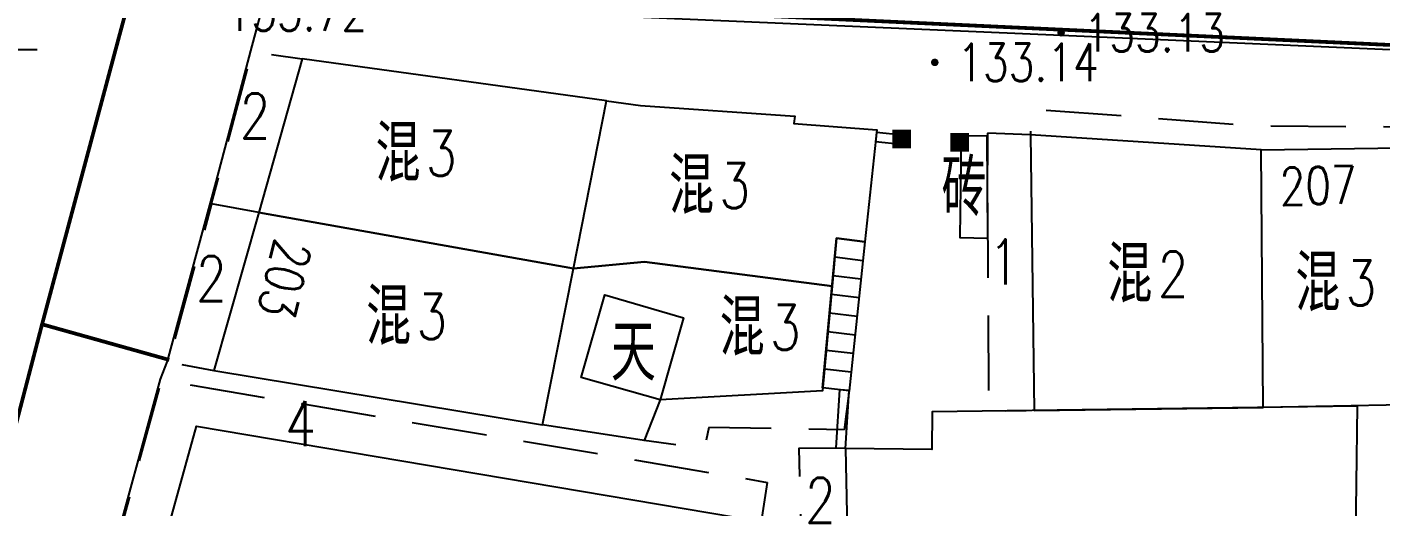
# Model space of a CAD drawing. Extents: x 529262 to 576451, y 2694391 to 2717535.
# Drawn here: x 566955.24 to 566991.31, y 2709946.6 to 2709959.38 of the extents above; entities that cross this region are included whole.
import ezdxf
from ezdxf.enums import TextEntityAlignment as Align
from ezdxf.xclip import XClip

# ---------------------------------------------------------------- set-up
doc = ezdxf.new("R2010")
doc.units = 0
doc.header["$XCLIPFRAME"] = 0
doc.linetypes.add('X5', pattern=[3, 2, -1])
for name, color, linetype in [('a红线图', 1, 'Continuous'), ('DLSS', 4, 'Continuous'), ('GCD', 8, 'Continuous'), ('JMD', 8, 'Continuous'), ('KZD', 8, 'Continuous'), ('PP-COM', 7, 'Continuous'), ('RD-中线', 40, 'Continuous'), ('RD-红线', 7, 'Continuous'), ('RD-街巷路', 8, 'Continuous'), ('ZJ', 7, 'Continuous'), ('污水管径标注_W10-', 202, 'Continuous')]:
    doc.layers.add(name, color=color, linetype=linetype)
doc.styles.add('HZ', font='rs.shx', dxfattribs={"width": 0.8, "bigfont": 'hztxt.shx'})

# ---------------------------------------------------------------- blocks, each defined once
blk = doc.blocks.new('A$C19FD0107')
at = {"layer": 'RD-中线', "color": 8, "linetype": 'Continuous', "flags": 128}
for points in [[(-4490.734, 14139.438, 0), (-4490.29, 14139.417)], [(-3818.251, 14086.168, 0), (-3817.74, 14086.169)]]:
    blk.add_lwpolyline(points, format="xyb", dxfattribs=at)
at = {"layer": 'RD-红线', "color": 8, "linetype": 'Continuous', "flags": 128}
blk.add_lwpolyline([(-4584.201, 15730.063, -0.039951), (-4458.379, 15695.394), (-4101.133, 15565.504, 0.074087), (-4019.69, 15548.924), (-3378.211, 15514.945)], format="xyb", dxfattribs=at)
blk = doc.blocks.new('gc002')
at = {"color": 8, "const_width": 1}
blk.add_lwpolyline([(-0.5, 0), (0.5, 0)], dxfattribs=at)
blk = doc.blocks.new('GC200')
at = {"linetype": 'Continuous', "const_width": 0.2, "flags": 128}
blk.add_lwpolyline([(-0.1, 0, 1), (0.1, 0, 1)], format="xyb", close=True, dxfattribs=at)

msp = doc.modelspace()

# ---------------------------------------------------------------- linework, layer by layer
at = {"layer": 'a红线图', "color": 8, "linetype": 'Continuous', "lineweight": 0, "const_width": 0.1, "elevation": 1, "flags": 128}
msp.add_lwpolyline([(566696.597, 2710071.626), (566725.76, 2710055.912), (566732.088, 2710053.298), (566751.244, 2710045.851), (566769.178, 2710038.018), (566805.651, 2710021.905), (566842.329, 2710005.646), (566879.093, 2709990.054), (566915.838, 2709974.529), (566934.446, 2709965.319), (566949.35, 2709960.864), (566992.946, 2709958.837), (567025.375, 2709957.24)], dxfattribs=at)
msp.add_lwpolyline([(566696.597, 2710071.626), (566725.76, 2710055.912), (566732.088, 2710053.298), (566751.244, 2710045.851), (566769.178, 2710038.018), (566805.651, 2710021.905), (566842.329, 2710005.646), (566879.093, 2709990.054), (566915.838, 2709974.529), (566934.446, 2709965.319), (566949.35, 2709960.864), (566992.946, 2709958.837), (567025.375, 2709957.24)], dxfattribs=at)
at = {"layer": 'DLSS', "linetype": 'Continuous', "const_width": 0.1, "elevation": 133.673, "flags": 128}
for points in [[(566968.305, 2709975.472), (566963.075, 2709971.892), (566961.604, 2709970.421), (566960.607, 2709968.971), (566960.069, 2709967.89), (566958.964, 2709963.835), (566957.666, 2709959.029), (566955.639, 2709951.464), (566952.6, 2709939.811)], [(566968.305, 2709975.472), (566963.075, 2709971.892), (566961.604, 2709970.421), (566960.607, 2709968.971), (566960.069, 2709967.89), (566958.964, 2709963.835), (566957.666, 2709959.029), (566955.639, 2709951.464), (566959.028, 2709950.516)], [(566968.305, 2709975.472), (566963.075, 2709971.892), (566961.604, 2709970.421), (566960.607, 2709968.971), (566960.069, 2709967.89), (566958.964, 2709963.835), (566957.666, 2709959.029), (566955.639, 2709951.464), (566959.028, 2709950.516)], [(566968.305, 2709975.472), (566963.075, 2709971.892), (566961.604, 2709970.421), (566960.607, 2709968.971), (566960.069, 2709967.89), (566958.964, 2709963.835), (566957.666, 2709959.029), (566955.639, 2709951.464), (566959.028, 2709950.516)]]:
    msp.add_lwpolyline(points, dxfattribs=at)
at = {"layer": 'JMD', "linetype": 'Continuous'}
for p, q in [((566977.872, 2709956.568), (566977.845, 2709956.32)), ((566977.872, 2709956.568), (566977.845, 2709956.32)), ((566977.872, 2709956.568), (566977.845, 2709956.32)), ((566977.872, 2709956.568), (566977.845, 2709956.32)), ((566978.555, 2709956.496), (566978.501, 2709956.252)), ((566978.555, 2709956.496), (566978.501, 2709956.252)), ((566978.555, 2709956.496), (566978.501, 2709956.252)), ((566978.555, 2709956.496), (566978.501, 2709956.252)), ((566978.555, 2709956.496), (566978.528, 2709956.247)), ((566978.555, 2709956.496), (566978.528, 2709956.247)), ((566978.555, 2709956.496), (566978.528, 2709956.247)), ((566978.555, 2709956.496), (566978.528, 2709956.247)), ((566976.438, 2709949.763), (566976.811, 2709953.76)), ((566976.438, 2709949.763), (566976.811, 2709953.76)), ((566976.438, 2709949.763), (566976.811, 2709953.76)), ((566976.438, 2709949.763), (566976.811, 2709953.76)), ((566976.811, 2709953.76), (566977.565, 2709953.662)), ((566976.811, 2709953.76), (566977.565, 2709953.662)), ((566976.811, 2709953.76), (566977.565, 2709953.662)), ((566976.811, 2709953.76), (566977.565, 2709953.662)), ((566977.565, 2709953.662), (566977.145, 2709949.688)), ((566977.565, 2709953.662), (566977.145, 2709949.688)), ((566977.565, 2709953.662), (566977.145, 2709949.688)), ((566977.565, 2709953.662), (566977.145, 2709949.688)), ((566976.765, 2709953.262), (566977.513, 2709953.167)), ((566976.765, 2709953.262), (566977.513, 2709953.167)), ((566976.765, 2709953.262), (566977.513, 2709953.167)), ((566976.765, 2709953.262), (566977.513, 2709953.167)), ((566976.718, 2709952.764), (566977.46, 2709952.672)), ((566976.718, 2709952.764), (566977.46, 2709952.672)), ((566976.718, 2709952.764), (566977.46, 2709952.672)), ((566976.718, 2709952.764), (566977.46, 2709952.672)), ((566976.672, 2709952.266), (566977.408, 2709952.177)), ((566976.672, 2709952.266), (566977.408, 2709952.177)), ((566976.672, 2709952.266), (566977.408, 2709952.177)), ((566976.672, 2709952.266), (566977.408, 2709952.177)), ((566976.625, 2709951.768), (566977.356, 2709951.682)), ((566976.625, 2709951.768), (566977.356, 2709951.682)), ((566976.625, 2709951.768), (566977.356, 2709951.682)), ((566976.625, 2709951.768), (566977.356, 2709951.682)), ((566976.579, 2709951.27), (566977.304, 2709951.187)), ((566976.579, 2709951.27), (566977.304, 2709951.187)), ((566976.579, 2709951.27), (566977.304, 2709951.187)), ((566976.579, 2709951.27), (566977.304, 2709951.187)), ((566976.532, 2709950.773), (566977.251, 2709950.692)), ((566976.532, 2709950.773), (566977.251, 2709950.692)), ((566976.532, 2709950.773), (566977.251, 2709950.692)), ((566976.532, 2709950.773), (566977.251, 2709950.692)), ((566976.486, 2709950.275), (566977.199, 2709950.197)), ((566976.486, 2709950.275), (566977.199, 2709950.197)), ((566976.486, 2709950.275), (566977.199, 2709950.197)), ((566976.486, 2709950.275), (566977.199, 2709950.197)), ((566976.439, 2709949.777), (566977.147, 2709949.702)), ((566976.439, 2709949.777), (566977.147, 2709949.702)), ((566976.439, 2709949.777), (566977.147, 2709949.702)), ((566976.439, 2709949.777), (566977.147, 2709949.702)), ((566977.147, 2709949.702), (566976.897, 2709949.719)), ((566977.147, 2709949.702), (566976.897, 2709949.719)), ((566977.147, 2709949.702), (566976.897, 2709949.719)), ((566977.147, 2709949.702), (566976.897, 2709949.719))]:
    msp.add_line(p, q, dxfattribs=at)
at = {"layer": 'JMD', "linetype": 'X5', "flags": 128}
for points in [[(566961.412, 2709954.443), (566960.153, 2709954.667), (566961.233, 2709958.72), (566962.573, 2709958.531)], [(566961.412, 2709954.443), (566960.153, 2709954.667), (566961.233, 2709958.72), (566962.573, 2709958.531)], [(566961.412, 2709954.443), (566960.153, 2709954.667), (566961.233, 2709958.72), (566962.573, 2709958.531)], [(566961.412, 2709954.443), (566960.153, 2709954.667), (566961.233, 2709958.72), (566962.573, 2709958.531)], [(566995.838, 2709956.215), (566995.722, 2709956.858), (566991.841, 2709956.715), (566988.054, 2709956.737), (566981.976, 2709957.19), (566981.975, 2709956.511)], [(566995.838, 2709956.215), (566995.722, 2709956.858), (566991.841, 2709956.715), (566988.054, 2709956.737), (566981.976, 2709957.19), (566981.975, 2709956.511)], [(566995.838, 2709956.215), (566995.722, 2709956.858), (566991.841, 2709956.715), (566988.054, 2709956.737), (566981.976, 2709957.19), (566981.975, 2709956.511)], [(566995.838, 2709956.215), (566995.722, 2709956.858), (566991.841, 2709956.715), (566988.054, 2709956.737), (566981.976, 2709957.19), (566981.975, 2709956.511)], [(566961.412, 2709954.443), (566960.153, 2709954.667), (566959.012, 2709950.457), (566960.216, 2709950.23)], [(566961.412, 2709954.443), (566960.153, 2709954.667), (566959.012, 2709950.457), (566960.216, 2709950.23)], [(566961.412, 2709954.443), (566960.153, 2709954.667), (566959.012, 2709950.457), (566960.216, 2709950.23)], [(566961.412, 2709954.443), (566960.153, 2709954.667), (566959.012, 2709950.457), (566960.216, 2709950.23)], [(566977.045, 2709948.161), (566975.8, 2709948.167), (566975.882, 2709945.21), (566977.107, 2709945.244)], [(566977.045, 2709948.161), (566975.8, 2709948.167), (566975.882, 2709945.21), (566977.107, 2709945.244)], [(566977.045, 2709948.161), (566975.8, 2709948.167), (566975.882, 2709945.21), (566977.107, 2709945.244)], [(566977.045, 2709948.161), (566975.8, 2709948.167), (566975.882, 2709945.21), (566977.107, 2709945.244)]]:
    msp.add_lwpolyline(points, dxfattribs=at)
at = {"layer": 'JMD', "linetype": 'Continuous', "flags": 128}
for points in [[(566969.798, 2709952.95), (566970.678, 2709957.411), (566962.573, 2709958.531), (566961.412, 2709954.443)], [(566969.798, 2709952.95), (566970.678, 2709957.411), (566962.573, 2709958.531), (566961.412, 2709954.443)], [(566969.798, 2709952.95), (566970.678, 2709957.411), (566962.573, 2709958.531), (566961.412, 2709954.443)], [(566969.798, 2709952.95), (566970.678, 2709957.411), (566962.573, 2709958.531), (566961.412, 2709954.443)], [(566970.678, 2709957.411), (566971.583, 2709957.286), (566975.698, 2709957.006), (566975.668, 2709956.808), (566977.88, 2709956.645), (566977.565, 2709953.662), (566976.811, 2709953.76), (566976.691, 2709952.475), (566971.689, 2709953.13), (566969.798, 2709952.95)], [(566970.678, 2709957.411), (566971.583, 2709957.286), (566975.698, 2709957.006), (566975.668, 2709956.808), (566977.88, 2709956.645), (566977.565, 2709953.662), (566976.811, 2709953.76), (566976.691, 2709952.475), (566971.689, 2709953.13), (566969.798, 2709952.95)], [(566970.678, 2709957.411), (566971.583, 2709957.286), (566975.698, 2709957.006), (566975.668, 2709956.808), (566977.88, 2709956.645), (566977.565, 2709953.662), (566976.811, 2709953.76), (566976.691, 2709952.475), (566971.689, 2709953.13), (566969.798, 2709952.95)], [(566970.678, 2709957.411), (566971.583, 2709957.286), (566975.698, 2709957.006), (566975.668, 2709956.808), (566977.88, 2709956.645), (566977.565, 2709953.662), (566976.811, 2709953.76), (566976.691, 2709952.475), (566971.689, 2709953.13), (566969.798, 2709952.95)], [(566980.838, 2709953.753), (566980.826, 2709956.479), (566980.127, 2709956.469), (566980.091, 2709953.778)], [(566980.838, 2709953.753), (566980.826, 2709956.479), (566980.127, 2709956.469), (566980.091, 2709953.778)], [(566980.838, 2709953.753), (566980.826, 2709956.479), (566980.127, 2709956.469), (566980.091, 2709953.778)], [(566980.838, 2709953.753), (566980.826, 2709956.479), (566980.127, 2709956.469), (566980.091, 2709953.778)], [(566968.976, 2709948.785), (566969.798, 2709952.95), (566961.412, 2709954.443), (566960.216, 2709950.23)], [(566968.976, 2709948.785), (566969.798, 2709952.95), (566961.412, 2709954.443), (566960.216, 2709950.23)], [(566968.976, 2709948.785), (566969.798, 2709952.95), (566961.412, 2709954.443), (566960.216, 2709950.23)], [(566968.976, 2709948.785), (566969.798, 2709952.95), (566961.412, 2709954.443), (566960.216, 2709950.23)], [(566977.192, 2709941.248), (566990.58, 2709941.052), (566990.691, 2709949.283), (566979.358, 2709949.132), (566979.344, 2709948.132), (566977.045, 2709948.161)], [(566977.192, 2709941.248), (566990.58, 2709941.052), (566990.691, 2709949.283), (566979.358, 2709949.132), (566979.344, 2709948.132), (566977.045, 2709948.161)], [(566977.192, 2709941.248), (566990.58, 2709941.052), (566990.691, 2709949.283), (566979.358, 2709949.132), (566979.344, 2709948.132), (566977.045, 2709948.161)], [(566977.192, 2709941.248), (566990.58, 2709941.052), (566990.691, 2709949.283), (566979.358, 2709949.132), (566979.344, 2709948.132), (566977.045, 2709948.161)]]:
    msp.add_lwpolyline(points, close=True, dxfattribs=at)
for points in [[(566978.555, 2709956.496), (566977.872, 2709956.568)], [(566978.555, 2709956.496), (566977.872, 2709956.568)], [(566978.555, 2709956.496), (566977.872, 2709956.568)], [(566978.555, 2709956.496), (566977.872, 2709956.568)], [(566978.528, 2709956.247), (566977.845, 2709956.32)], [(566978.528, 2709956.247), (566977.845, 2709956.32)], [(566978.528, 2709956.247), (566977.845, 2709956.32)], [(566978.528, 2709956.247), (566977.845, 2709956.32)], [(566976.795, 2709948.178), (566976.897, 2709949.719)], [(566976.795, 2709948.178), (566976.897, 2709949.719)], [(566976.795, 2709948.178), (566976.897, 2709949.719)], [(566976.795, 2709948.178), (566976.897, 2709949.719)], [(566977.045, 2709948.161), (566977.147, 2709949.702)], [(566977.045, 2709948.161), (566977.147, 2709949.702)], [(566977.045, 2709948.161), (566977.147, 2709949.702)], [(566977.045, 2709948.161), (566977.147, 2709949.702)]]:
    msp.add_lwpolyline(points, dxfattribs=at)
at = {"layer": 'JMD', "linetype": 'X5', "flags": 128}
for points, elevation in [([(566981.975, 2709956.509), (566980.827, 2709956.552), (566980.858, 2709949.152), (566981.865, 2709949.165)], 135.363), ([(566981.975, 2709956.509), (566980.827, 2709956.552), (566980.858, 2709949.152), (566981.865, 2709949.165)], 135.363), ([(566981.975, 2709956.509), (566980.827, 2709956.552), (566980.858, 2709949.152), (566981.865, 2709949.165)], 135.363), ([(566981.975, 2709956.509), (566980.827, 2709956.552), (566980.858, 2709949.152), (566981.865, 2709949.165)], 135.363), ([(566957.448, 2709944.939), (566958.825, 2709949.98), (566974.963, 2709947.256), (566974.798, 2709946.21)], 136.109), ([(566957.448, 2709944.939), (566958.825, 2709949.98), (566974.963, 2709947.256), (566974.798, 2709946.21)], 136.109), ([(566957.448, 2709944.939), (566958.825, 2709949.98), (566974.963, 2709947.256), (566974.798, 2709946.21)], 136.109), ([(566957.448, 2709944.939), (566958.825, 2709949.98), (566974.963, 2709947.256), (566974.798, 2709946.21)], 136.109), ([(566977.147, 2709949.702), (566977.011, 2709948.656), (566973.408, 2709948.715), (566973.289, 2709948.157), (566971.679, 2709948.371)], 134.155), ([(566977.147, 2709949.702), (566977.011, 2709948.656), (566973.408, 2709948.715), (566973.289, 2709948.157), (566971.679, 2709948.371)], 134.155), ([(566977.147, 2709949.702), (566977.011, 2709948.656), (566973.408, 2709948.715), (566973.289, 2709948.157), (566971.679, 2709948.371)], 134.155), ([(566977.147, 2709949.702), (566977.011, 2709948.656), (566973.408, 2709948.715), (566973.289, 2709948.157), (566971.679, 2709948.371)], 134.155)]:
    msp.add_lwpolyline(points, dxfattribs=dict(at, elevation=elevation))
at = {"layer": 'JMD', "linetype": 'Continuous', "flags": 128}
for points, elevation in [([(566981.975, 2709956.509), (566982.078, 2709949.168), (566988.18, 2709949.25), (566988.123, 2709956.112)], 135.363), ([(566981.975, 2709956.509), (566982.078, 2709949.168), (566988.18, 2709949.25), (566988.123, 2709956.112)], 135.363), ([(566981.975, 2709956.509), (566982.078, 2709949.168), (566988.18, 2709949.25), (566988.123, 2709956.112)], 135.363), ([(566981.975, 2709956.509), (566982.078, 2709949.168), (566988.18, 2709949.25), (566988.123, 2709956.112)], 135.363), ([(566988.125, 2709956.112), (566991.857, 2709956.163), (566991.921, 2709949.32), (566988.18, 2709949.25)], 134.79), ([(566988.125, 2709956.112), (566991.857, 2709956.163), (566991.921, 2709949.32), (566988.18, 2709949.25)], 134.79), ([(566988.125, 2709956.112), (566991.857, 2709956.163), (566991.921, 2709949.32), (566988.18, 2709949.25)], 134.79), ([(566988.125, 2709956.112), (566991.857, 2709956.163), (566991.921, 2709949.32), (566988.18, 2709949.25)], 134.79), ([(566971.689, 2709953.13), (566976.691, 2709952.475), (566976.431, 2709949.689), (566972.108, 2709949.454), (566971.679, 2709948.371), (566968.976, 2709948.785), (566969.798, 2709952.95), (566971.689, 2709953.13)], 134.549), ([(566971.689, 2709953.13), (566976.691, 2709952.475), (566976.431, 2709949.689), (566972.108, 2709949.454), (566971.679, 2709948.371), (566968.976, 2709948.785), (566969.798, 2709952.95), (566971.689, 2709953.13)], 134.549), ([(566971.689, 2709953.13), (566976.691, 2709952.475), (566976.431, 2709949.689), (566972.108, 2709949.454), (566971.679, 2709948.371), (566968.976, 2709948.785), (566969.798, 2709952.95), (566971.689, 2709953.13)], 134.549), ([(566971.689, 2709953.13), (566976.691, 2709952.475), (566976.431, 2709949.689), (566972.108, 2709949.454), (566971.679, 2709948.371), (566968.976, 2709948.785), (566969.798, 2709952.95), (566971.689, 2709953.13)], 134.549), ([(566972.108, 2709949.454), (566970.007, 2709950.05), (566970.632, 2709952.25), (566972.728, 2709951.638)], 134.549), ([(566972.108, 2709949.454), (566970.007, 2709950.05), (566970.632, 2709952.25), (566972.728, 2709951.638)], 134.549), ([(566972.108, 2709949.454), (566970.007, 2709950.05), (566970.632, 2709952.25), (566972.728, 2709951.638)], 134.549), ([(566972.108, 2709949.454), (566970.007, 2709950.05), (566970.632, 2709952.25), (566972.728, 2709951.638)], 134.549), ([(566974.798, 2709946.21), (566974.093, 2709941.995), (566958.624, 2709944.689), (566959.753, 2709948.75)], 133.419), ([(566974.798, 2709946.21), (566974.093, 2709941.995), (566958.624, 2709944.689), (566959.753, 2709948.75)], 133.419), ([(566974.798, 2709946.21), (566974.093, 2709941.995), (566958.624, 2709944.689), (566959.753, 2709948.75)], 133.419), ([(566974.798, 2709946.21), (566974.093, 2709941.995), (566958.624, 2709944.689), (566959.753, 2709948.75)], 133.419)]:
    msp.add_lwpolyline(points, close=True, dxfattribs=dict(at, elevation=elevation))
at = {"layer": 'KZD', "linetype": 'Continuous'}
msp.add_line((566955.505, 2709958.77, 133.861), (566949.505, 2709958.77, 133.861), dxfattribs=at)
msp.add_line((566955.505, 2709958.77, 133.861), (566949.505, 2709958.77, 133.861), dxfattribs=at)
msp.add_line((566955.505, 2709958.77, 133.861), (566949.505, 2709958.77, 133.861), dxfattribs=at)
msp.add_line((566955.505, 2709958.77, 133.861), (566949.505, 2709958.77, 133.861), dxfattribs=at)
at = {"layer": 'RD-街巷路', "color": 8}
msp.add_lwpolyline([(566956.492, 2709941.534), (566957.419, 2709944.966), (566958.796, 2709950.007), (566958.983, 2709950.484), (566960.278, 2709955.256), (566961.204, 2709958.747), (566962.05, 2709961.924)], dxfattribs=at)
at = {"layer": '污水管径标注_W10-'}
msp.add_lwpolyline([(566705.082, 2710066.576), (566722.647, 2710057.012), (566725.58, 2710055.414), (566740.949, 2710048.983), (566759.399, 2710041.263), (566777.849, 2710033.542), (566796.299, 2710025.822), (566804.915, 2710022.217), (566814.682, 2710017.946), (566833.007, 2710009.934), (566851.332, 2710001.921), (566860.805, 2709997.779), (566869.692, 2709993.991), (566888.091, 2709986.149), (566906.49, 2709978.308), (566916.921, 2709973.862), (566924.612, 2709969.88), (566933.794, 2709965.127), (566943.086, 2709962.483), (566949.736, 2709960.59), (566962.809, 2709960.024), (566982.791, 2709959.158), (567002.772, 2709958.291), (567025.47, 2709957.308)], dxfattribs=at)

# ---------------------------------------------------------------- block references
at = {"layer": 'GCD', "linetype": 'Continuous'}
ref = msp.add_blockref('GC200', (566959.928, 2709959.781, 133.72), dxfattribs=dict(at, xscale=0.5, yscale=0.5, zscale=0.5))
ref.add_attrib('height', '133.72', dxfattribs={"linetype": 'Continuous', "height": 1, "style": 'HZ', "width": 0.8}).set_placement((566960.528, 2709959.781, 133.72), align=Align.MIDDLE_LEFT)
ref = msp.add_blockref('GC200', (566982.792, 2709959.226, 133.13), dxfattribs=dict(at, xscale=0.5, yscale=0.5, zscale=0.5))
ref.add_attrib('height', '133.13', dxfattribs={"linetype": 'Continuous', "height": 1, "style": 'HZ', "width": 0.8}).set_placement((566983.392, 2709959.226, 133.13), align=Align.MIDDLE_LEFT)
ref = msp.add_blockref('GC200', (566979.426, 2709958.438, 133.14), dxfattribs=dict(at, xscale=0.5, yscale=0.5, zscale=0.5))
ref.add_attrib('height', '133.14', dxfattribs={"linetype": 'Continuous', "height": 1, "style": 'HZ', "width": 0.8}).set_placement((566980.026, 2709958.438, 133.14), align=Align.MIDDLE_LEFT)
at = {"layer": 'JMD', "linetype": 'Continuous', "xscale": 0.5, "yscale": 0.5, "zscale": 0.5}
msp.add_blockref('gc002', (566978.542, 2709956.396), dxfattribs=at)
msp.add_blockref('gc002', (566978.542, 2709956.396), dxfattribs=at)
msp.add_blockref('gc002', (566978.542, 2709956.396), dxfattribs=at)
msp.add_blockref('gc002', (566978.542, 2709956.396), dxfattribs=at)
at = {"layer": 'JMD', "linetype": 'Continuous', "xscale": 0.4999999999678834, "yscale": 0.4999999999678834, "zscale": 0.4999999999678834, "rotation": 0.2705160899403154}
msp.add_blockref('gc002', (566980.089, 2709956.307), dxfattribs=at)
msp.add_blockref('gc002', (566980.089, 2709956.307), dxfattribs=at)
msp.add_blockref('gc002', (566980.089, 2709956.307), dxfattribs=at)
msp.add_blockref('gc002', (566980.089, 2709956.307), dxfattribs=at)
at = {"layer": 'PP-COM'}
ref = msp.add_blockref('A$C19FD0107', (570997.993, 2694390.603), dxfattribs=at)
XClip(ref).set_block_clipping_path([(-9366.4383134884, 14428.6043910822), (-3328.4480743363, 17452.7484863754)])

# ---------------------------------------------------------------- texts
at = {"layer": 'JMD', "linetype": 'Continuous', "style": 'HZ', "width": 0.8}
for s, p in [('2', (566960.902, 2709957.013, -134.506)), ('2', (566960.902, 2709957.013, -134.506)), ('2', (566960.902, 2709957.013, -134.506)), ('2', (566960.902, 2709957.013, -134.506)), ('3', (566965.864, 2709956.017)), ('3', (566965.864, 2709956.017)), ('3', (566965.864, 2709956.017)), ('3', (566965.864, 2709956.017)), ('3', (566973.685, 2709955.155)), ('3', (566973.685, 2709955.155)), ('3', (566973.685, 2709955.155)), ('3', (566973.685, 2709955.155)), ('1', (566980.856, 2709953.127)), ('1', (566980.856, 2709953.127)), ('1', (566980.856, 2709953.127)), ('1', (566980.856, 2709953.127)), ('2', (566959.738, 2709952.679, -134.506)), ('2', (566959.738, 2709952.679, -134.506)), ('2', (566959.738, 2709952.679, -134.506)), ('2', (566959.738, 2709952.679, -134.506)), ('2', (566985.362, 2709952.798)), ('2', (566985.362, 2709952.798)), ('2', (566985.362, 2709952.798)), ('2', (566985.362, 2709952.798)), ('3', (566990.372, 2709952.563)), ('3', (566990.372, 2709952.563)), ('3', (566990.372, 2709952.563)), ('3', (566990.372, 2709952.563)), ('3', (566965.613, 2709951.671)), ('3', (566965.613, 2709951.671)), ('3', (566965.613, 2709951.671)), ('3', (566965.613, 2709951.671)), ('3', (566975.034, 2709951.382)), ('3', (566975.034, 2709951.382)), ('3', (566975.034, 2709951.382)), ('3', (566975.034, 2709951.382)), ('4', (566962.115, 2709948.816, -134.506)), ('4', (566962.115, 2709948.816, -134.506)), ('4', (566962.115, 2709948.816, -134.506)), ('4', (566962.115, 2709948.816, -134.506)), ('2', (566975.966, 2709946.775)), ('2', (566975.966, 2709946.775)), ('2', (566975.966, 2709946.775)), ('2', (566975.966, 2709946.775))]:
    msp.add_text(s, height=1.2, dxfattribs=at).set_placement(p, align=Align.MIDDLE_LEFT)
for s, p in [('混', (566965.722, 2709956.017)), ('混', (566965.722, 2709956.017)), ('混', (566965.722, 2709956.017)), ('混', (566965.722, 2709956.017)), ('混', (566973.544, 2709955.155)), ('混', (566973.544, 2709955.155)), ('混', (566973.544, 2709955.155)), ('混', (566973.544, 2709955.155)), ('砖', (566980.805, 2709955.102)), ('砖', (566980.805, 2709955.102)), ('砖', (566980.805, 2709955.102)), ('砖', (566980.805, 2709955.102)), ('混', (566985.221, 2709952.798)), ('混', (566985.221, 2709952.798)), ('混', (566985.221, 2709952.798)), ('混', (566985.221, 2709952.798)), ('混', (566990.231, 2709952.563)), ('混', (566990.231, 2709952.563)), ('混', (566990.231, 2709952.563)), ('混', (566990.231, 2709952.563)), ('混', (566965.471, 2709951.671)), ('混', (566965.471, 2709951.671)), ('混', (566965.471, 2709951.671)), ('混', (566965.471, 2709951.671)), ('混', (566974.892, 2709951.382)), ('混', (566974.892, 2709951.382)), ('混', (566974.892, 2709951.382)), ('混', (566974.892, 2709951.382))]:
    msp.add_text(s, height=1.5, dxfattribs=at).set_placement(p, align=Align.MIDDLE_RIGHT)
at = {"layer": 'ZJ', "color": 8, "linetype": 'Continuous', "style": 'HZ', "width": 0.8}
for s, rotation, p in [('207', 1.5594, (566988.615, 2709955.131)), ('207', 1.5594, (566988.615, 2709955.131)), ('207', 1.5594, (566988.615, 2709955.131)), ('207', 1.5594, (566988.615, 2709955.131)), ('203', 256.3259, (566962.343, 2709953.672)), ('203', 256.3259, (566962.343, 2709953.672)), ('203', 256.3259, (566962.343, 2709953.672)), ('203', 256.3259, (566962.343, 2709953.672))]:
    msp.add_text(s, height=1, rotation=rotation, dxfattribs=at).set_placement(p, align=Align.MIDDLE_LEFT)
msp.add_text('天', height=1.5, dxfattribs=at).set_placement((566971.395, 2709950.718), align=Align.MIDDLE)
msp.add_text('天', height=1.5, dxfattribs=at).set_placement((566971.395, 2709950.718), align=Align.MIDDLE)
msp.add_text('天', height=1.5, dxfattribs=at).set_placement((566971.395, 2709950.718), align=Align.MIDDLE)
msp.add_text('天', height=1.5, dxfattribs=at).set_placement((566971.395, 2709950.718), align=Align.MIDDLE)

doc.saveas('drawing.dxf')
